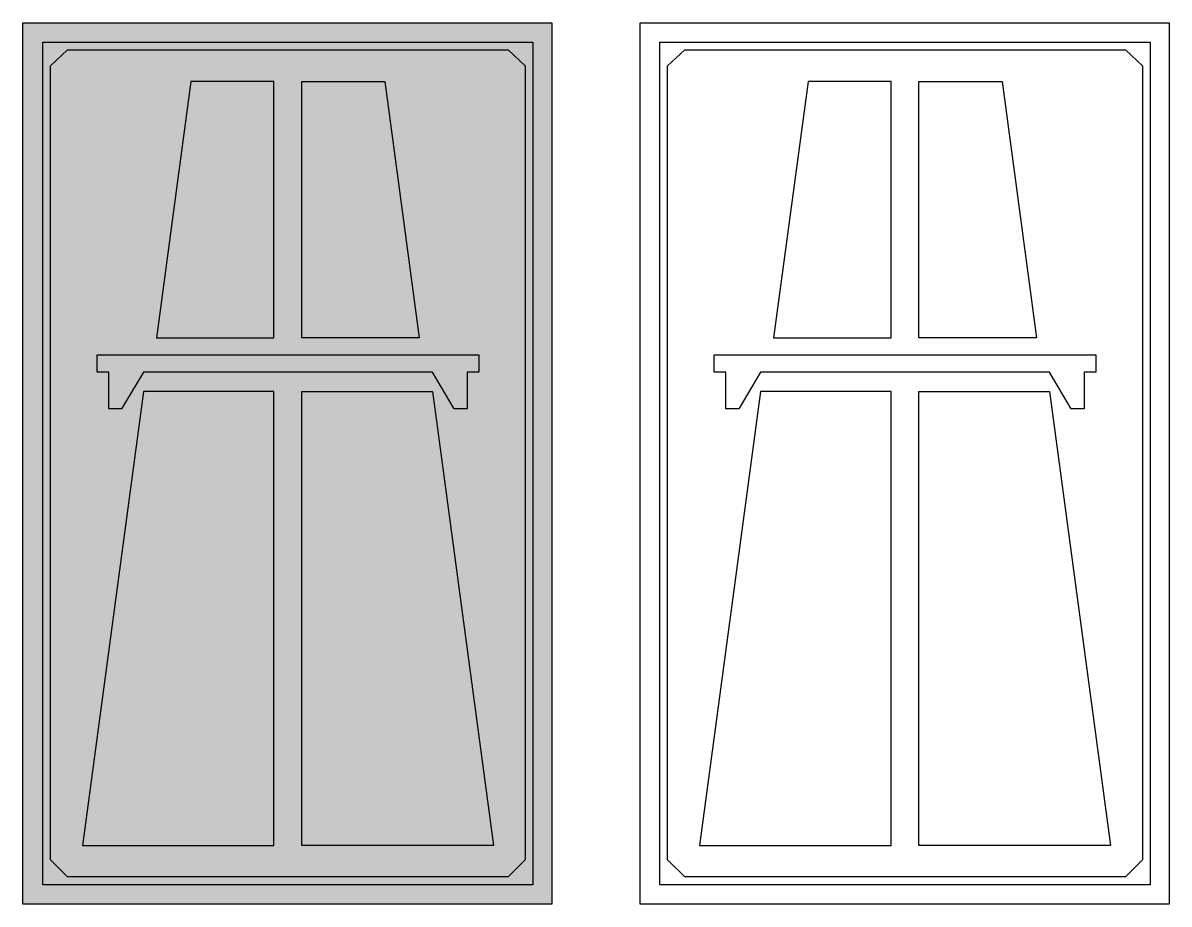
# Model space of a CAD drawing. Extents: x -700 to 600, y 0 to 1000.
import ezdxf

# ---------------------------------------------------------------- set-up
doc = ezdxf.new("R2010")
doc.units = 0
doc.header["$MEASUREMENT"] = 0

msp = doc.modelspace()

# ---------------------------------------------------------------- hatches: boundary and pattern name
h = msp.add_hatch(color=5)
h.paths.add_polyline_path([(-700, 0.0001), (-700, 1000), (-100, 1000), (-100, 0.0001)])
h.paths.add_polyline_path([(-121.523, 21.854), (-677.4111, 21.854), (-677.4111, 978.146), (-121.523, 978.146)], flags=16)
h.paths.add_polyline_path([(-130.186, 951.152), (-130.186, 50.2906), (-149.503, 30.8923), (-649.2964, 30.8923), (-668.7485, 50.2906), (-668.7485, 951.152), (-649.2964, 969.425), (-149.503, 969.425)], flags=0)
h.paths.add_polyline_path([(-415.228, 933.656), (-509.489, 933.656), (-548.527, 642.711), (-415.228, 642.711)], flags=0)
h.paths.add_polyline_path([(-415.229, 581.751), (-563.406, 581.751), (-632.5303, 66.3446), (-415.229, 66.3446)], flags=0)
h.paths.add_polyline_path([(-383.707, 933.656), (-289.446, 933.656), (-250.408, 642.711), (-383.707, 642.711)], flags=0)
h.paths.add_polyline_path([(-383.707, 581.751), (-235.529, 581.751), (-166.405, 66.3446), (-383.707, 66.3446)], flags=0)
h.paths.add_polyline_path([(-400.625, 603.479), (-563.406, 603.479), (-588.044, 562.134), (-602.6382, 562.134), (-602.6382, 603.479), (-615.9165, 603.479), (-615.9165, 623.397), (-398.309, 623.397), (-183.018, 623.397), (-183.018, 603.479), (-196.296, 603.479), (-196.296, 562.134), (-210.89, 562.134), (-235.529, 603.479)], flags=0)
h = msp.add_hatch(color=7)
h.paths.add_polyline_path([(-121.523, 21.854), (-677.4111, 21.854), (-677.4111, 978.146), (-121.523, 978.146)])
h.paths.add_polyline_path([(-130.186, 951.152), (-130.186, 50.2906), (-149.503, 30.8923), (-649.2964, 30.8923), (-668.7485, 50.2906), (-668.7485, 951.152), (-649.2964, 969.425), (-149.503, 969.425)], flags=16)
h.paths.add_polyline_path([(-400.625, 603.479), (-563.406, 603.479), (-588.044, 562.134), (-602.6382, 562.134), (-602.6382, 603.479), (-615.9165, 603.479), (-615.9165, 623.397), (-398.309, 623.397), (-183.018, 623.397), (-183.018, 603.479), (-196.296, 603.479), (-196.296, 562.134), (-210.89, 562.134), (-235.529, 603.479)], flags=0)
h.paths.add_polyline_path([(-383.707, 933.656), (-289.446, 933.656), (-250.408, 642.711), (-383.707, 642.711)], flags=0)
h.paths.add_polyline_path([(-383.707, 581.751), (-235.529, 581.751), (-166.405, 66.3446), (-383.707, 66.3446)], flags=0)
h.paths.add_polyline_path([(-415.229, 581.751), (-563.406, 581.751), (-632.5303, 66.3446), (-415.229, 66.3446)], flags=0)
h.paths.add_polyline_path([(-415.228, 933.656), (-509.489, 933.656), (-548.527, 642.711), (-415.228, 642.711)], flags=0)

# ---------------------------------------------------------------- linework, layer by layer
at = {"color": 5}
msp.add_lwpolyline([(-700, 0.0001), (-700, 1000), (-100, 1000), (-100, 0.0001)], close=True, dxfattribs=at)
for points in [[(0, 0.0001), (0, 1000), (600, 1000), (600, 0.0001)], [(-121.523, 21.854), (-677.4111, 21.854), (-677.4111, 978.146), (-121.523, 978.146)], [(578.477, 21.854), (22.5889, 21.854), (22.5889, 978.146), (578.477, 978.146)], [(-130.186, 951.152), (-130.186, 50.2906), (-149.503, 30.8923), (-649.2964, 30.8923), (-668.7485, 50.2906), (-668.7485, 951.152), (-649.2964, 969.425), (-149.503, 969.425)], [(569.814, 951.152), (569.814, 50.2906), (550.497, 30.8923), (50.7036, 30.8923), (31.2515, 50.2906), (31.2515, 951.152), (50.7036, 969.425), (550.497, 969.425)], [(-415.228, 933.656), (-509.489, 933.656), (-548.527, 642.711), (-415.228, 642.711)], [(-383.707, 933.656), (-289.446, 933.656), (-250.408, 642.711), (-383.707, 642.711)], [(284.772, 933.656), (190.511, 933.656), (151.473, 642.711), (284.772, 642.711)], [(316.293, 933.656), (410.554, 933.656), (449.592, 642.711), (316.293, 642.711)], [(-400.625, 603.479), (-563.406, 603.479), (-588.044, 562.134), (-602.6382, 562.134), (-602.6382, 603.479), (-615.9165, 603.479), (-615.9165, 623.397), (-398.309, 623.397), (-183.018, 623.397), (-183.018, 603.479), (-196.296, 603.479), (-196.296, 562.134), (-210.89, 562.134), (-235.529, 603.479)], [(299.375, 603.479), (136.594, 603.479), (111.956, 562.134), (97.3618, 562.134), (97.3618, 603.479), (84.0835, 603.479), (84.0835, 623.397), (301.691, 623.397), (516.982, 623.397), (516.982, 603.479), (503.704, 603.479), (503.704, 562.134), (489.11, 562.134), (464.471, 603.479)], [(-415.229, 581.751), (-563.406, 581.751), (-632.5303, 66.3446), (-415.229, 66.3446)], [(-383.707, 581.751), (-235.529, 581.751), (-166.405, 66.3446), (-383.707, 66.3446)], [(284.771, 581.751), (136.594, 581.751), (67.4697, 66.3446), (284.771, 66.3446)], [(316.293, 581.751), (464.471, 581.751), (533.595, 66.3446), (316.293, 66.3446)]]:
    msp.add_lwpolyline(points, close=True)

doc.saveas('drawing.dxf')
